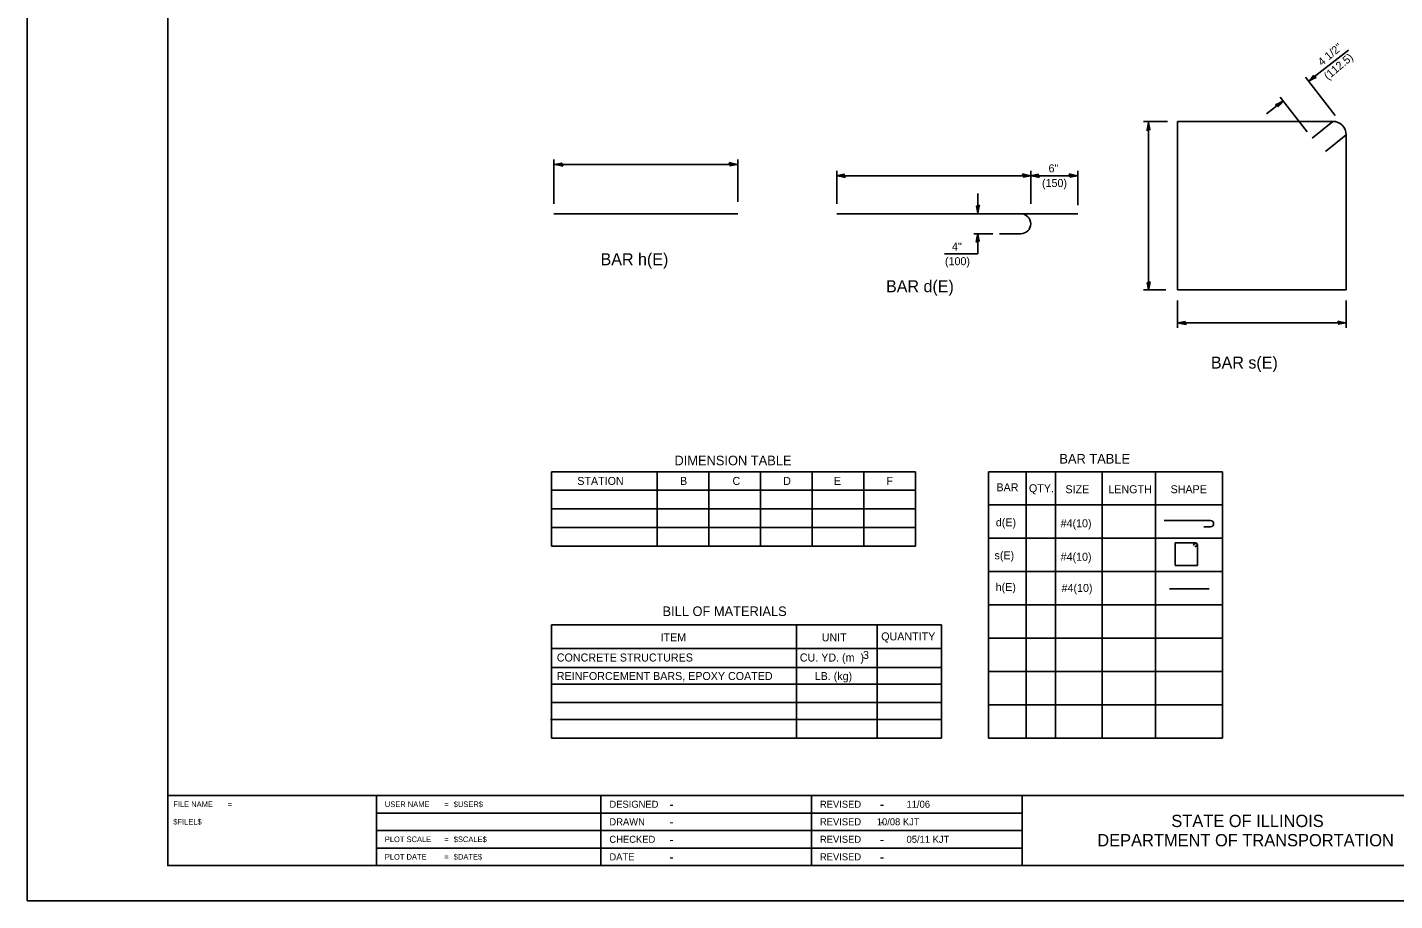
# Model space of a CAD drawing. Extents: x 100365 to 101045, y 100037 to 100477.
# Drawn here: x 100365.2 to 100754.9, y 100036.7 to 100285.8 of the extents above; entities that cross this region are included whole.
import ezdxf

# ---------------------------------------------------------------- set-up
doc = ezdxf.new("R2010")
doc.units = 0
for name, color, linetype in [('Design_PR_Roadway Dimensions', 7, 'Continuous'), ('Design_PR_Roadway Notes', 7, 'Continuous'), ('Level 43', 7, 'Continuous'), ('Level 49', 7, 'Continuous'), ('Sheets_50 Reference Boundary', 7, 'Continuous'), ('Sheets_General Details', 7, 'Continuous'), ('Sheets_Printer Plotting Border', 7, 'Continuous')]:
    doc.layers.add(name, color=color, linetype=linetype)

msp = doc.modelspace()

# ---------------------------------------------------------------- linework, layer by layer
at = {"layer": 'Design_PR_Roadway Notes'}
for p, q in [((100514.58, 100159.08), (100514.58, 100137.8)), ((100618.3, 100159.08), (100514.58, 100159.08)), ((100544.73, 100159.08), (100544.73, 100137.8)), ((100559.45, 100159.08), (100559.45, 100137.8)), ((100574.16, 100159.08), (100574.16, 100137.8)), ((100588.87, 100159.08), (100588.87, 100137.8)), ((100603.59, 100159.08), (100603.59, 100137.8)), ((100618.3, 100159.08), (100618.3, 100137.8)), ((100639.15, 100159.08), (100705.79, 100159.08)), ((100639.15, 100159.08), (100639.15, 100083.08)), ((100649.9, 100159.08), (100649.9, 100083.08)), ((100658.22, 100159.08), (100658.22, 100083.08)), ((100671.53, 100159.08), (100671.53, 100083.08)), ((100686.72, 100159.08), (100686.72, 100083.08)), ((100705.79, 100159.08), (100705.79, 100083.08)), ((100618.3, 100153.76), (100514.58, 100153.76)), ((100618.3, 100148.44), (100514.58, 100148.44)), ((100639.15, 100149.58), (100705.79, 100149.58)), ((100618.3, 100143.12), (100514.58, 100143.12)), ((100689.16, 100145.13), (100702.38, 100145.13)), ((100702.38, 100143.33), (100700.47, 100143.33)), ((100639.15, 100140.08), (100705.79, 100140.08)), ((100692.29, 100138.76), (100698.19, 100138.76)), ((100692.29, 100132.35), (100692.29, 100138.76)), ((100698.19, 100138.76), (100697.41, 100138.12)), ((100618.3, 100137.8), (100514.58, 100137.8)), ((100698.69, 100138.25), (100697.91, 100137.61)), ((100698.69, 100132.35), (100698.69, 100138.25)), ((100692.29, 100132.35), (100698.69, 100132.35)), ((100639.15, 100130.58), (100705.79, 100130.58)), ((100690.67, 100125.65), (100702.04, 100125.65)), ((100639.15, 100121.08), (100705.79, 100121.08)), ((100625.71, 100115.37), (100514.58, 100115.37)), ((100514.58, 100115.37), (100514.58, 100083.08)), ((100584.43, 100115.37), (100584.43, 100083.08)), ((100607.43, 100115.37), (100607.43, 100083.08)), ((100625.71, 100115.37), (100625.71, 100083.08)), ((100639.15, 100111.58), (100705.79, 100111.58)), ((100625.71, 100108.67), (100514.58, 100108.67)), ((100625.71, 100103.23), (100514.58, 100103.23)), ((100639.15, 100102.08), (100705.79, 100102.08)), ((100625.71, 100098.46), (100514.58, 100098.46)), ((100625.71, 100093.29), (100514.58, 100093.29)), ((100639.15, 100092.58), (100705.79, 100092.58)), ((100625.71, 100088.41), (100514.3, 100088.41)), ((100625.71, 100083.08), (100514.58, 100083.08)), ((100639.15, 100083.08), (100705.79, 100083.08))]:
    msp.add_line(p, q, dxfattribs=at)
for centre, radius, start in [((100702.38, 100144.23), 0.902, 270), ((100698.19, 100138.25), 0.507, 0)]:
    msp.add_arc(centre, radius, start, 90, dxfattribs=at)
at = {"layer": 'Level 43'}
for p, q in [((100730.34, 100270.45), (100741.7, 100279.32)), ((100737.97, 100260.68), (100729.47, 100271.57)), ((100718.37, 100261.1), (100723.11, 100264.8)), ((100729.97, 100256.01), (100722.23, 100265.92)), ((100690.16, 100258.98), (100683.32, 100258.98)), ((100684.74, 100258.75), (100684.74, 100210.87)), ((100515.29, 100235.51), (100515.29, 100248.14)), ((100567.7, 100236.06), (100567.7, 100248.14)), ((100515.43, 100246.72), (100567.57, 100246.72)), ((100595.91, 100235.51), (100595.91, 100244.92)), ((100651.16, 100235.51), (100651.16, 100244.92)), ((100664.57, 100235.11), (100664.57, 100244.92)), ((100651.2, 100243.5), (100595.91, 100243.5)), ((100651.2, 100243.5), (100664.53, 100243.5)), ((100636.08, 100232.67), (100636.08, 100238.41)), ((100640.41, 100226.93), (100634.99, 100226.93)), ((100636.08, 100221.2), (100636.08, 100226.93)), ((100626.56, 100221.2), (100636.08, 100221.2)), ((100689.66, 100210.97), (100683.32, 100210.97)), ((100693.03, 100207.94), (100693.03, 100200.08)), ((100741.04, 100207.94), (100741.04, 100200.08)), ((100693.03, 100201.5), (100741.04, 100201.5))]:
    msp.add_line(p, q, dxfattribs=at)
for points in [[(100732.52, 100271.52), (100732.09, 100271.76), (100731.76, 100272.06), (100731.15, 100271.34), (100730.34, 100270.45), (100731.48, 100271.05)], [(100720.93, 100263.73), (100721.36, 100263.49), (100721.69, 100263.19), (100722.3, 100263.9), (100723.11, 100264.8), (100721.97, 100264.2)], [(100684.25, 100256.38), (100684.7, 100256.57), (100685.14, 100256.65), (100684.95, 100257.57), (100684.74, 100258.76), (100684.51, 100257.49)], [(100517.8, 100246.22), (100517.61, 100246.68), (100517.53, 100247.11), (100516.61, 100246.92), (100515.43, 100246.72), (100516.69, 100246.49)], [(100565.2, 100247.21), (100565.39, 100246.76), (100565.46, 100246.32), (100566.38, 100246.51), (100567.57, 100246.72), (100566.3, 100246.95)], [(100598.28, 100243), (100598.09, 100243.46), (100598.01, 100243.89), (100597.09, 100243.7), (100595.91, 100243.5), (100597.17, 100243.27)], [(100648.83, 100243.99), (100649.02, 100243.54), (100649.1, 100243.1), (100650.02, 100243.29), (100651.2, 100243.5), (100649.94, 100243.73)], [(100653.58, 100243), (100653.39, 100243.46), (100653.31, 100243.89), (100652.39, 100243.7), (100651.2, 100243.5), (100652.47, 100243.27)], [(100662.16, 100243.99), (100662.35, 100243.54), (100662.43, 100243.1), (100663.34, 100243.29), (100664.53, 100243.5), (100663.26, 100243.73)], [(100636.57, 100235.05), (100636.12, 100234.85), (100635.68, 100234.78), (100635.87, 100233.86), (100636.08, 100232.67), (100636.31, 100233.94)], [(100635.58, 100224.56), (100636.04, 100224.75), (100636.47, 100224.83), (100636.28, 100225.75), (100636.08, 100226.93), (100635.85, 100225.67)], [(100685.24, 100213.25), (100684.78, 100213.05), (100684.35, 100212.98), (100684.54, 100212.06), (100684.74, 100210.87), (100684.97, 100212.14)], [(100695.44, 100201.01), (100695.25, 100201.46), (100695.17, 100201.9), (100694.25, 100201.71), (100693.06, 100201.5), (100694.33, 100201.27)], [(100738.67, 100202), (100738.86, 100201.54), (100738.93, 100201.11), (100739.85, 100201.3), (100741.04, 100201.5), (100739.77, 100201.73)]]:
    msp.add_lwpolyline(points, close=True, dxfattribs=at)
at = {"layer": 'Level 49'}
for p, q in [((100693.03, 100258.98), (100737.24, 100258.98)), ((100693.03, 100210.97), (100693.03, 100258.98)), ((100737.24, 100258.98), (100731.39, 100254.19)), ((100741.04, 100255.18), (100735.19, 100250.39)), ((100741.04, 100210.97), (100741.04, 100255.18)), ((100515.29, 100232.63), (100567.7, 100232.63)), ((100595.9, 100232.63), (100648.31, 100232.63)), ((100648.31, 100232.63), (100664.57, 100232.63)), ((100648.31, 100226.93), (100642.28, 100226.93)), ((100693.03, 100210.97), (100741.04, 100210.97))]:
    msp.add_line(p, q, dxfattribs=at)
for centre, radius, start in [((100737.24, 100255.18), 3.8, 0), ((100648.31, 100229.78), 2.85, 270)]:
    msp.add_arc(centre, radius, start, 90, dxfattribs=at)
at = {"layer": 'Sheets_50 Reference Boundary'}
msp.add_lwpolyline([(100405.2, 100466.73), (101035.2, 100466.73), (101035.2, 100066.73), (100405.2, 100066.73)], close=True, dxfattribs=at)
at = {"layer": 'Sheets_General Details'}
for p, q in [((100365.2, 100476.73), (100365.2, 100036.73)), ((100405.2, 100066.73), (101035.2, 100066.73)), ((100464.69, 100066.73), (100464.69, 100046.73)), ((100528.69, 100066.73), (100528.69, 100046.73)), ((100588.69, 100066.73), (100588.69, 100046.73)), ((100648.69, 100066.73), (100648.69, 100046.73)), ((100464.69, 100061.73), (100648.69, 100061.73)), ((100464.69, 100056.73), (100648.69, 100056.73)), ((100464.69, 100051.73), (100648.69, 100051.73)), ((101045.2, 100036.73), (100365.2, 100036.73))]:
    msp.add_line(p, q, dxfattribs=at)
msp.add_lwpolyline([(100405.2, 100466.73), (101035.2, 100466.73), (101035.2, 100046.73), (100405.2, 100046.73)], close=True, dxfattribs=at)
at = {"layer": 'Sheets_Printer Plotting Border'}
msp.add_lwpolyline([(100365.2, 100036.73), (101045.2, 100036.73), (101045.2, 100476.73), (100365.2, 100476.73)], close=True, dxfattribs=at)

# ---------------------------------------------------------------- texts
at = {"layer": 'Design_PR_Roadway Dimensions'}
for s, p in [('4 1/2"', (100734.15, 100274.69)), ('(112.5)', (100735.88, 100270.68))]:
    msp.add_text(s, height=2.28, rotation=40, dxfattribs=at).set_placement(p)
for s, p in [('6"', (100656.24, 100244.45)), ('(150)', (100654.38, 100240.27)), ('4"', (100628.73, 100222.15)), ('(100)', (100626.73, 100217.97))]:
    msp.add_text(s, height=2.28, dxfattribs=at).set_placement(p)
at = {"layer": 'Design_PR_Roadway Notes'}
for s, height, p in [('BAR h(E)', 3.42, (100528.57, 100217.96)), ('BAR d(E)', 3.42, (100609.93, 100210.26)), ('BAR s(E)', 3.42, (100702.51, 100188.49)), ('DIMENSION TABLE', 2.736, (100549.64, 100160.91)), ('BAR TABLE', 2.736, (100659.33, 100161.39)), ('STATION', 2.28, (100521.94, 100155.3)), ('B', 2.28, (100551.22, 100155.3)), ('C', 2.28, (100566.17, 100155.3)), ('D', 2.28, (100580.62, 100155.3)), ('E', 2.28, (100595.08, 100155.3)), ('F', 2.28, (100610.03, 100155.3)), ('BAR', 2.28, (100641.39, 100153.48)), ('QTY.', 2.28, (100650.65, 100153.21)), ('SIZE', 2.28, (100661.06, 100152.93)), ('LENGTH', 2.28, (100673.28, 100152.93)), ('SHAPE', 2.28, (100691.03, 100152.93)), ('d(E)', 2.28, (100641.22, 100143.49)), ('#4(10)', 2.28, (100659.68, 100143.22)), ('s(E)', 2.28, (100640.85, 100134.09)), ('#4(10)', 2.28, (100659.68, 100133.67)), ('h(E)', 2.28, (100641.17, 100125.04)), ('#4(10)', 2.28, (100659.96, 100124.78)), ('BILL OF MATERIALS', 2.736, (100546.23, 100117.91)), ('ITEM', 2.28, (100545.66, 100110.69)), ('UNIT', 2.28, (100591.59, 100110.69)), ('QUANTITY', 2.28, (100608.55, 100110.96)), ('CONCRETE STRUCTURES', 2.28, (100516.1, 100104.94)), ('CU. YD. (m  )', 2.28, (100585.36, 100104.94)), ('3', 2.28, (100603.35, 100105.66)), ('REINFORCEMENT BARS, EPOXY COATED', 2.28, (100516.1, 100099.66)), ('LB. (kg)', 2.28, (100589.6, 100099.66))]:
    msp.add_text(s, height=height, dxfattribs=at).set_placement(p)
at = {"layer": 'Sheets_General Details'}
for s, p in [('FILE NAME', (100406.8, 100063.43)), ('=', (100422.25, 100063.43)), ('USER NAME', (100467.09, 100063.43)), ('=', (100484.05, 100063.43)), ('$USER$', (100486.73, 100063.43)), ('$FILEL$', (100406.8, 100058.43)), ('PLOT SCALE', (100467.09, 100053.43)), ('=', (100484.05, 100053.43)), ('$SCALE$', (100486.73, 100053.43)), ('PLOT DATE', (100467.09, 100048.43)), ('=', (100484.05, 100048.43)), ('$DATE$', (100486.73, 100048.43))]:
    msp.add_text(s, height=1.6, rotation=360, dxfattribs=at).set_placement(p)
for s, height, p in [('DESIGNED', 2, (100531.09, 100063.23)), ('REVISED', 2, (100591.09, 100063.23)), ('11/06', 2, (100615.77, 100063.23)), ('-', 2.8, (100548.17, 100062.83)), ('-', 2.8, (100608.17, 100062.83)), ('STATE OF ILLINOIS', 3.5, (100691.23, 100057.73)), ('DRAWN', 2, (100531.09, 100058.23)), ('-', 2.8, (100548.17, 100057.83)), ('REVISED      10/08 KJT', 2, (100591.09, 100058.23)), ('-', 2.8, (100608.17, 100057.83)), ('CHECKED', 2, (100531.09, 100053.23)), ('-', 2.8, (100548.17, 100052.83)), ('REVISED', 2, (100591.09, 100053.23)), ('-', 2.8, (100608.17, 100052.83)), ('05/11 KJT', 2, (100615.77, 100053.23)), ('DEPARTMENT OF TRANSPORTATION', 3.5, (100670.14, 100052.23)), ('DATE', 2, (100531.09, 100048.23)), ('-', 2.8, (100548.17, 100047.83)), ('REVISED', 2, (100591.09, 100048.23)), ('-', 2.8, (100608.17, 100047.83))]:
    msp.add_text(s, height=height, dxfattribs=at).set_placement(p)

doc.saveas('drawing.dxf')
